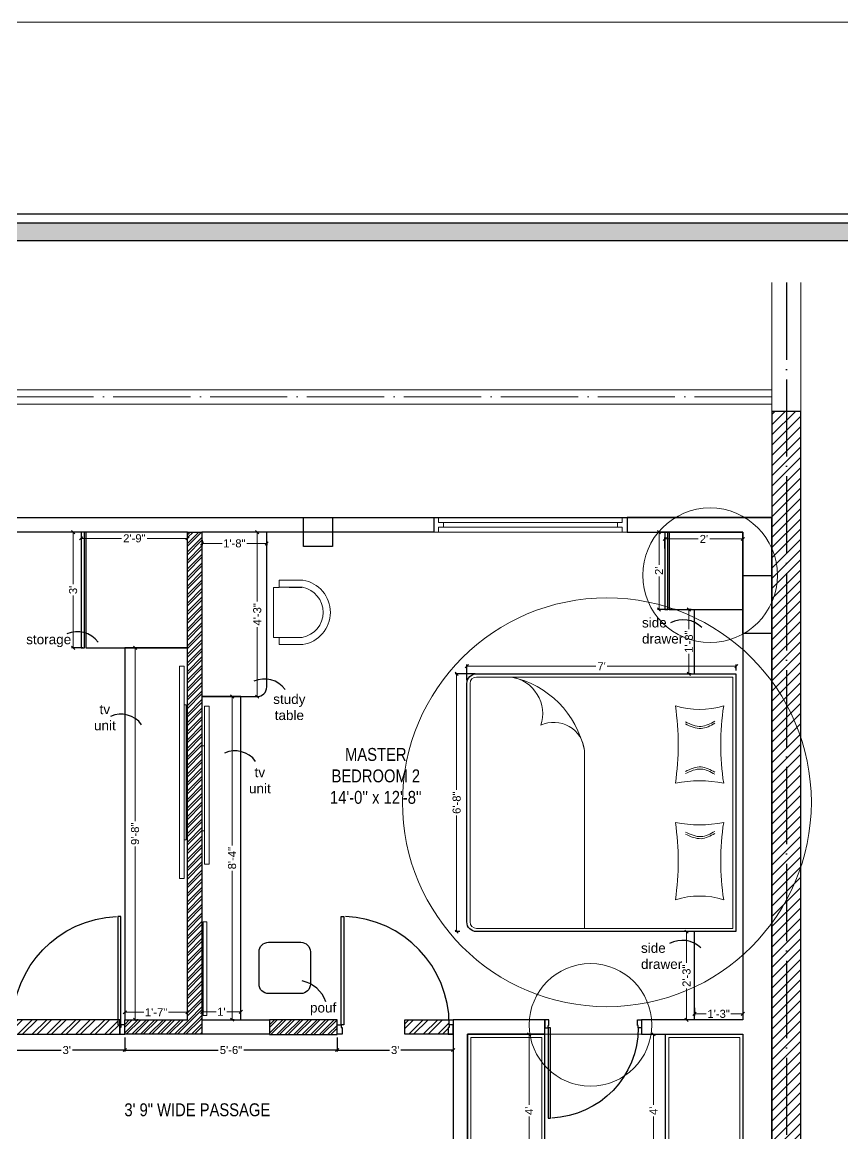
# Model space of a CAD drawing. Header units: millimetres. Extents: x 56222 to 3066687, y -650199 to -121287.
# Drawn here: x 150966.9 to 151221.7, y -177997.5 to -177652.2 of the extents above; entities that cross this region are included whole.
import ezdxf

# ---------------------------------------------------------------- set-up
doc = ezdxf.new("R2010")
doc.units = ezdxf.units.MM
doc.header["$MEASUREMENT"] = 0
doc.header["$PDMODE"] = 35
doc.linetypes.add('ACAD_ISO04W100', pattern=[30, 24, -3, 0, -3])
doc.layers.get('Defpoints').update_dxf_attribs({"color": 220})
doc.layers.add('AR DOOR', color=40, linetype='Continuous')
doc.layers.add('AR ELE-5', color=134, linetype='Continuous')
for name, color, linetype, lineweight in [('COLUMN', 1, 'Continuous', 30), ('dim05', 1, 'Continuous', 13), ('ELEVATION ( SPIRAL STAIR )', 250, 'Continuous', 9), ('FIRST FLOOR ( TEXT )', 7, 'Continuous', 9), ('FURNITURE', 32, 'Continuous', 9), ('GROUND FLOOR', 7, 'Continuous', 9), ('GROUND FLOOR  ( HATCH )', 251, 'Continuous', 9), ('GROUND FLOOR  ( PLINE )', 251, 'Continuous', 30), ('Labelling', 1, 'Continuous', 25), ('NAME PLATE', 7, 'Continuous', 25), ('SECOND FLOOR', 7, 'Continuous', 9), ('SECOND FLOOR  ( PLINE )', 251, 'Continuous', 30), ('SECOND FLOOR ( PLine )', 7, 'Continuous', 30), ('wall', 7, 'Continuous', 30), ('X_PLOT', 1, 'Continuous', 9), ('XX~SLAB ( BEAM )~ ( DIM )', 7, 'Continuous', 9)]:
    doc.layers.add(name, color=color, linetype=linetype, lineweight=lineweight)
doc.layers.add('XX~SLAB ( PLINE )', color=251, linetype='Continuous', plot=False)
doc.styles.add('Arial', font='arial.ttf')
doc.styles.add('KATHA', font='swissc.ttf')
doc.styles.get("Standard").update_dxf_attribs({"font": 'arial.ttf', "height": 6})
doc.styles.add('style4', font='ARIALN.TTF')
doc.dimstyles.new('ISO-25', dxfattribs={"dimtxt": 2.5, "dimasz": 1, "dimexe": 0.5, "dimexo": 1, "dimtad": 0, "dimdec": 1, "dimlunit": 4, "dimtxsty": 'Standard', "dimblk": 'OBLIQUE', "dimcen": 2.5, "dimclrd": 1, "dimclre": 1, "dimclrt": 5, "dimadec": 0, "dimazin": 0, "dimtfac": 1, "dimtdec": 1, "dimtmove": 0, "dimatfit": 3, "dimfxl": 1, "dimlwd": -1, "dimarcsym": 0})
pattern_1 = [(45, (791.2596, -723.9666), (-2.24852616, 2.24852616), []), (45, (792.7587, -723.9666), (-2.24852616, 2.24852616), [])]
pattern_2 = [(45, (791.2596, -723.9666), (-1.325825215, 1.325825215), []), (45, (792.1435, -723.9666), (-1.325825215, 1.325825215), [])]

# ---------------------------------------------------------------- blocks, each defined once
blk = doc.blocks.new('LAYOUT FILE')
at = {"layer": 'NAME PLATE', "true_color": 0xd39e00}
h = blk.add_hatch(color=42, dxfattribs=at)
h.paths.add_polyline_path([(3346889.83, -513806.18), (3346889.83, -514260.7), (3347535.56, -514260.7), (3347535.56, -513806.18)])
h.paths.add_polyline_path([(3346894.36, -513810.71), (3347531.03, -513810.71), (3347531.03, -514256.17), (3346894.36, -514256.17)], flags=16)
at = {"layer": 'NAME PLATE', "color": 42, "true_color": 0xd39e00}
for points in [[(3346887.56, -513803.91), (3347537.83, -513803.91), (3347537.83, -514262.96), (3346887.56, -514262.96)], [(3346889.83, -513806.18), (3347535.56, -513806.18), (3347535.56, -514260.7), (3346889.83, -514260.7)], [(3346894.36, -513810.71), (3347531.03, -513810.71), (3347531.03, -514256.17), (3346894.36, -514256.17)]]:
    blk.add_lwpolyline(points, close=True, dxfattribs=at)
blk = doc.blocks.new('*U256')
for points in [[(-1160, 0), (-1120, 0), (-1120, 30), (-1110, 30), (-1110, 100), (-1160, 100)], [(0, 0), (0, -1120), (-30, -1120), (-30, 0)], [(40, 0), (0, 0), (0, 30), (-10, 30), (-10, 100), (40, 100)]]:
    blk.add_lwpolyline(points, close=True)
at = {"layer": 'AR ELE-5', "linetype": 'ByBlock', "ltscale": 15}
blk.add_arc((2, 1), 1122, 180.0347, 267.627, dxfattribs=at)
blk = doc.blocks.new('*U500')
for points in [[(-1160, 0), (-1120, 0), (-1120, 30), (-1110, 30), (-1110, 100), (-1160, 100)], [(0, 0), (0, -1120), (-30, -1120), (-30, 0)], [(40, 0), (0, 0), (0, 30), (-10, 30), (-10, 100), (40, 100)]]:
    blk.add_lwpolyline(points, close=True)
at = {"layer": 'AR ELE-5', "linetype": 'ByBlock', "ltscale": 15}
blk.add_arc((2, 1), 1122, 180.0347, 267.627, dxfattribs=at)
blk = doc.blocks.new('_Oblique')
at = {"layer": 'wall', "color": 0, "lineweight": -2}
blk.add_line((-0.5, -0.5), (0.5, 0.5), dxfattribs=at)
blk = doc.blocks.new('*D592')
at = {"layer": 'Defpoints', "color": 0, "transparency": 16777216}
for p in [(151166.71, -177966.61), (151162.94, -178014.11), (151166.71, -178014.11)]:
    blk.add_point(p, dxfattribs=at)
at = {"layer": 'dim05', "color": 1, "linetype": 'Continuous', "lineweight": -2, "transparency": 16777216}
for p, q in [((151165.71, -177966.61), (151162.44, -177966.61)), ((151165.71, -178014.11), (151162.44, -178014.11))]:
    blk.add_line(p, q, dxfattribs=at)
at = {"layer": 'dim05', "color": 1, "linetype": 'Continuous', "transparency": 16777216}
for p, q in [((151162.94, -177966.61), (151162.94, -177988.53)), ((151162.94, -178014.11), (151162.94, -177992.18))]:
    blk.add_line(p, q, dxfattribs=at)
at = {"layer": 'dim05', "color": 1, "transparency": 16777216}
for p, rotation in [((151162.94, -177966.61), 90), ((151162.94, -178014.11), 270)]:
    blk.add_blockref('_Oblique', p, dxfattribs=dict(at, rotation=rotation))
at = {"layer": 'dim05', "color": 5, "lineweight": 25, "transparency": 16777216, "insert": (151162.94, -177990.36), "char_height": 2.5, "attachment_point": 5, "rotation": 90, "style": 'Arial'}
blk.add_mtext("4'", dxfattribs=at)
blk = doc.blocks.new('*D593')
at = {"layer": 'Defpoints', "color": 0, "transparency": 16777216}
for p in [(151126.21, -177966.61), (151124.31, -178014.11), (151126.21, -178014.11)]:
    blk.add_point(p, dxfattribs=at)
at = {"layer": 'dim05', "color": 1, "linetype": 'Continuous', "lineweight": -2, "transparency": 16777216}
for p, q in [((151125.21, -177966.61), (151123.81, -177966.61)), ((151125.21, -178014.11), (151123.81, -178014.11))]:
    blk.add_line(p, q, dxfattribs=at)
at = {"layer": 'dim05', "color": 1, "linetype": 'Continuous', "transparency": 16777216}
for p, q in [((151124.31, -177966.61), (151124.31, -177988.53)), ((151124.31, -178014.11), (151124.31, -177992.18))]:
    blk.add_line(p, q, dxfattribs=at)
at = {"layer": 'dim05', "color": 1, "transparency": 16777216}
for p, rotation in [((151124.31, -177966.61), 90), ((151124.31, -178014.11), 270)]:
    blk.add_blockref('_Oblique', p, dxfattribs=dict(at, rotation=rotation))
at = {"layer": 'dim05', "color": 5, "lineweight": 25, "transparency": 16777216, "insert": (151124.31, -177990.36), "char_height": 2.5, "attachment_point": 5, "rotation": 90, "style": 'Arial'}
blk.add_mtext("4'", dxfattribs=at)
blk = doc.blocks.new('*D595')
at = {"layer": 'Defpoints', "color": 0, "transparency": 16777216}
for p in [(150962.71, -177966.61), (150998.71, -177966.62), (150998.71, -177971.49)]:
    blk.add_point(p, dxfattribs=at)
at = {"layer": 'dim05', "color": 5, "linetype": 'Continuous', "lineweight": -2, "transparency": 16777216}
for p, q in [((150962.71, -177967.61), (150962.71, -177971.99)), ((150998.71, -177967.62), (150998.71, -177971.99))]:
    blk.add_line(p, q, dxfattribs=at)
at = {"layer": 'dim05', "color": 5, "linetype": 'Continuous', "lineweight": 30, "transparency": 16777216}
for p, q in [((150962.71, -177971.49), (150978.93, -177971.49)), ((150998.71, -177971.49), (150982.48, -177971.49))]:
    blk.add_line(p, q, dxfattribs=at)
at = {"layer": 'dim05', "color": 5, "lineweight": 30, "transparency": 16777216, "rotation": 180}
blk.add_blockref('_Oblique', (150962.71, -177971.49), dxfattribs=at)
at = {"layer": 'dim05', "color": 5, "lineweight": 30, "transparency": 16777216}
blk.add_blockref('_Oblique', (150998.71, -177971.49), dxfattribs=at)
at = {"layer": 'dim05', "color": 5, "lineweight": 30, "transparency": 16777216, "insert": (150980.71, -177971.49), "char_height": 2.5, "attachment_point": 5, "style": 'Arial'}
blk.add_mtext("3'", dxfattribs=at)
blk = doc.blocks.new('*D596')
at = {"layer": 'Defpoints', "color": 0, "transparency": 16777216}
for p in [(150998.71, -177966.62), (151064.71, -177966.63), (151064.71, -177971.49)]:
    blk.add_point(p, dxfattribs=at)
at = {"layer": 'dim05', "color": 5, "linetype": 'Continuous', "lineweight": -2, "transparency": 16777216}
for p, q in [((150998.71, -177967.62), (150998.71, -177971.99)), ((151064.71, -177967.63), (151064.71, -177971.99))]:
    blk.add_line(p, q, dxfattribs=at)
at = {"layer": 'dim05', "color": 5, "linetype": 'Continuous', "lineweight": 30, "transparency": 16777216}
for p, q in [((150998.71, -177971.49), (151027.76, -177971.49)), ((151064.71, -177971.49), (151035.66, -177971.49))]:
    blk.add_line(p, q, dxfattribs=at)
at = {"layer": 'dim05', "color": 5, "lineweight": 30, "transparency": 16777216, "rotation": 180}
blk.add_blockref('_Oblique', (150998.71, -177971.49), dxfattribs=at)
at = {"layer": 'dim05', "color": 5, "lineweight": 30, "transparency": 16777216}
blk.add_blockref('_Oblique', (151064.71, -177971.49), dxfattribs=at)
at = {"layer": 'dim05', "color": 5, "transparency": 16777216, "insert": (151031.71, -177971.49), "char_height": 2.5, "attachment_point": 5, "style": 'Arial'}
blk.add_mtext('5\'-6"', dxfattribs=at)
blk = doc.blocks.new('*D597')
at = {"layer": 'Defpoints', "color": 0, "transparency": 16777216}
for p in [(151064.71, -177966.63), (151100.71, -177966.61), (151100.71, -177971.49)]:
    blk.add_point(p, dxfattribs=at)
at = {"layer": 'dim05', "color": 5, "linetype": 'Continuous', "lineweight": -2, "transparency": 16777216}
for p, q in [((151064.71, -177967.63), (151064.71, -177971.99)), ((151100.71, -177967.61), (151100.71, -177971.99))]:
    blk.add_line(p, q, dxfattribs=at)
at = {"layer": 'dim05', "color": 5, "linetype": 'Continuous', "lineweight": 30, "transparency": 16777216}
for p, q in [((151064.71, -177971.49), (151080.93, -177971.49)), ((151100.71, -177971.49), (151084.48, -177971.49))]:
    blk.add_line(p, q, dxfattribs=at)
at = {"layer": 'dim05', "color": 5, "lineweight": 30, "transparency": 16777216, "rotation": 180}
blk.add_blockref('_Oblique', (151064.71, -177971.49), dxfattribs=at)
at = {"layer": 'dim05', "color": 5, "lineweight": 30, "transparency": 16777216}
blk.add_blockref('_Oblique', (151100.71, -177971.49), dxfattribs=at)
at = {"layer": 'dim05', "color": 5, "transparency": 16777216, "insert": (151082.71, -177971.49), "char_height": 2.5, "attachment_point": 5, "style": 'Arial'}
blk.add_mtext("3'", dxfattribs=at)
blk = doc.blocks.new('*D671')
at = {"layer": 'Defpoints', "color": 0, "transparency": 16777216}
for p in [(151001.93, -177846.52), (151001.93, -177846.52), (151001.93, -177962.11)]:
    blk.add_point(p, dxfattribs=at)
at = {"layer": 'dim05', "color": 1, "linetype": 'Continuous', "transparency": 16777216}
for p, q in [((151001.93, -177846.52), (151001.93, -177900.37)), ((151001.93, -177962.11), (151001.93, -177908.26))]:
    blk.add_line(p, q, dxfattribs=at)
at = {"layer": 'dim05', "color": 1, "linetype": 'Continuous', "lineweight": -2, "transparency": 16777216}
for p, q in [((151002.93, -177846.52), (151002.43, -177846.52)), ((151002.93, -177962.11), (151002.43, -177962.11))]:
    blk.add_line(p, q, dxfattribs=at)
at = {"layer": 'dim05', "color": 1, "transparency": 16777216}
for p, rotation in [((151001.93, -177846.52), 90), ((151001.93, -177962.11), 270)]:
    blk.add_blockref('_Oblique', p, dxfattribs=dict(at, rotation=rotation))
at = {"layer": 'dim05', "color": 5, "lineweight": 25, "transparency": 16777216, "insert": (151001.93, -177904.31), "char_height": 2.5, "attachment_point": 5, "rotation": 90, "style": 'Arial'}
blk.add_mtext('9\'-8"', dxfattribs=at)
blk = doc.blocks.new('*D668')
at = {"layer": 'Defpoints', "color": 0, "transparency": 16777216}
for p in [(150982.68, -177810.61), (151000.97, -177810.61), (150986.65, -177846.52)]:
    blk.add_point(p, dxfattribs=at)
at = {"layer": 'dim05', "color": 1, "linetype": 'Continuous', "lineweight": -2, "transparency": 16777216}
for p, q in [((150999.97, -177810.61), (150982.18, -177810.61)), ((150985.65, -177846.52), (150982.18, -177846.52))]:
    blk.add_line(p, q, dxfattribs=at)
at = {"layer": 'dim05', "color": 1, "linetype": 'Continuous', "transparency": 16777216}
for p, q in [((150982.68, -177810.61), (150982.68, -177826.79)), ((150982.68, -177846.52), (150982.68, -177830.34))]:
    blk.add_line(p, q, dxfattribs=at)
at = {"layer": 'dim05', "color": 1, "transparency": 16777216}
for p, rotation in [((150982.68, -177810.61), 90), ((150982.68, -177846.52), 270)]:
    blk.add_blockref('_Oblique', p, dxfattribs=dict(at, rotation=rotation))
at = {"layer": 'dim05', "color": 5, "lineweight": 25, "transparency": 16777216, "insert": (150982.68, -177828.56), "char_height": 2.5, "attachment_point": 5, "rotation": 90, "style": 'Arial'}
blk.add_mtext("3'", dxfattribs=at)
blk = doc.blocks.new('*D669')
at = {"layer": 'Defpoints', "color": 0, "transparency": 16777216}
for p in [(150985.21, -177812.54), (151018.21, -177812.54), (151018.21, -177813.24)]:
    blk.add_point(p, dxfattribs=at)
at = {"layer": 'dim05', "color": 1, "linetype": 'Continuous', "lineweight": -2, "transparency": 16777216}
for p, q in [((150985.21, -177811.54), (150985.21, -177812.04)), ((151018.21, -177812.24), (151018.21, -177812.04))]:
    blk.add_line(p, q, dxfattribs=at)
at = {"layer": 'dim05', "color": 1, "linetype": 'Continuous', "transparency": 16777216}
for p, q in [((150985.21, -177812.54), (150997.74, -177812.54)), ((151018.21, -177812.54), (151005.68, -177812.54))]:
    blk.add_line(p, q, dxfattribs=at)
at = {"layer": 'dim05', "color": 1, "transparency": 16777216, "rotation": 180}
blk.add_blockref('_Oblique', (150985.21, -177812.54), dxfattribs=at)
at = {"layer": 'dim05', "color": 1, "transparency": 16777216}
blk.add_blockref('_Oblique', (151018.21, -177812.54), dxfattribs=at)
at = {"layer": 'dim05', "color": 5, "lineweight": 25, "transparency": 16777216, "insert": (151001.71, -177812.54), "char_height": 2.5, "attachment_point": 5, "style": 'Arial'}
blk.add_mtext('2\'-9"', dxfattribs=at)
blk = doc.blocks.new('*D670')
at = {"layer": 'Defpoints', "color": 0, "transparency": 16777216}
for p in [(150998.71, -177960.17), (151018.21, -177959.76), (151018.21, -177960.17)]:
    blk.add_point(p, dxfattribs=at)
at = {"layer": 'dim05', "color": 1, "linetype": 'Continuous', "lineweight": -2, "transparency": 16777216}
for p, q in [((150998.71, -177959.17), (150998.71, -177959.26)), ((151018.21, -177959.17), (151018.21, -177959.26))]:
    blk.add_line(p, q, dxfattribs=at)
at = {"layer": 'dim05', "color": 1, "linetype": 'Continuous', "transparency": 16777216}
for p, q in [((150998.71, -177959.76), (151004.63, -177959.76)), ((151018.21, -177959.76), (151012.29, -177959.76))]:
    blk.add_line(p, q, dxfattribs=at)
at = {"layer": 'dim05', "color": 1, "transparency": 16777216, "rotation": 180}
blk.add_blockref('_Oblique', (150998.71, -177959.76), dxfattribs=at)
at = {"layer": 'dim05', "color": 1, "transparency": 16777216}
blk.add_blockref('_Oblique', (151018.21, -177959.76), dxfattribs=at)
at = {"layer": 'dim05', "color": 5, "lineweight": 25, "transparency": 16777216, "insert": (151008.46, -177959.76), "char_height": 2.5, "attachment_point": 5, "style": 'Arial'}
blk.add_mtext('1\'-7"', dxfattribs=at)
blk = doc.blocks.new('*D677')
at = {"layer": 'Defpoints', "color": 0, "transparency": 16777216}
for p in [(151104.97, -177852.26), (151188.66, -177854.61), (151104.97, -177857.61)]:
    blk.add_point(p, dxfattribs=at)
at = {"layer": 'dim05', "color": 1, "linetype": 'Continuous', "lineweight": -2, "transparency": 16777216}
for p, q in [((151104.97, -177856.61), (151104.97, -177851.76)), ((151188.66, -177853.61), (151188.66, -177851.76))]:
    blk.add_line(p, q, dxfattribs=at)
at = {"layer": 'dim05', "color": 1, "linetype": 'Continuous', "transparency": 16777216}
for p, q in [((151104.97, -177852.26), (151145.05, -177852.26)), ((151188.66, -177852.26), (151148.58, -177852.26))]:
    blk.add_line(p, q, dxfattribs=at)
at = {"layer": 'dim05', "color": 1, "transparency": 16777216, "rotation": 180}
blk.add_blockref('_Oblique', (151104.97, -177852.26), dxfattribs=at)
at = {"layer": 'dim05', "color": 1, "transparency": 16777216}
blk.add_blockref('_Oblique', (151188.66, -177852.26), dxfattribs=at)
at = {"layer": 'dim05', "color": 5, "lineweight": 25, "transparency": 16777216, "insert": (151146.81, -177852.26), "char_height": 2.5, "attachment_point": 5, "style": 'Arial'}
blk.add_mtext("7'", dxfattribs=at)
blk = doc.blocks.new('*D678')
at = {"layer": 'Defpoints', "color": 0, "transparency": 16777216}
for p in [(151173.92, -177834.61), (151175.66, -177834.61), (151175.66, -177854.61)]:
    blk.add_point(p, dxfattribs=at)
at = {"layer": 'dim05', "color": 1, "linetype": 'Continuous', "lineweight": -2, "transparency": 16777216}
for p, q in [((151174.66, -177834.61), (151173.42, -177834.61)), ((151174.66, -177854.61), (151173.42, -177854.61))]:
    blk.add_line(p, q, dxfattribs=at)
at = {"layer": 'dim05', "color": 1, "linetype": 'Continuous', "transparency": 16777216}
for p, q in [((151173.92, -177834.61), (151173.92, -177840.78)), ((151173.92, -177854.61), (151173.92, -177848.44))]:
    blk.add_line(p, q, dxfattribs=at)
at = {"layer": 'dim05', "color": 1, "transparency": 16777216}
for p, rotation in [((151173.92, -177834.61), 90), ((151173.92, -177854.61), 270)]:
    blk.add_blockref('_Oblique', p, dxfattribs=dict(at, rotation=rotation))
at = {"layer": 'dim05', "color": 5, "lineweight": 25, "transparency": 16777216, "insert": (151173.92, -177844.61), "char_height": 2.5, "attachment_point": 5, "rotation": 90, "style": 'Arial'}
blk.add_mtext('1\'-8"', dxfattribs=at)
blk = doc.blocks.new('*D679')
at = {"layer": 'Defpoints', "color": 0, "transparency": 16777216}
for p in [(151108.5, -177854.61), (151101.8, -177934.7), (151103.79, -177934.7)]:
    blk.add_point(p, dxfattribs=at)
at = {"layer": 'dim05', "color": 1, "linetype": 'Continuous', "lineweight": -2, "transparency": 16777216}
for p, q in [((151107.5, -177854.61), (151101.3, -177854.61)), ((151102.79, -177934.7), (151101.3, -177934.7))]:
    blk.add_line(p, q, dxfattribs=at)
at = {"layer": 'dim05', "color": 1, "linetype": 'Continuous', "transparency": 16777216}
for p, q in [((151101.8, -177854.61), (151101.8, -177890.7)), ((151101.8, -177934.7), (151101.8, -177898.61))]:
    blk.add_line(p, q, dxfattribs=at)
at = {"layer": 'dim05', "color": 1, "transparency": 16777216}
for p, rotation in [((151101.8, -177854.61), 90), ((151101.8, -177934.7), 270)]:
    blk.add_blockref('_Oblique', p, dxfattribs=dict(at, rotation=rotation))
at = {"layer": 'dim05', "color": 5, "lineweight": 25, "transparency": 16777216, "insert": (151101.8, -177894.65), "char_height": 2.5, "attachment_point": 5, "rotation": 90, "style": 'Arial'}
blk.add_mtext('6\'-8"', dxfattribs=at)
blk = doc.blocks.new('*D680')
at = {"layer": 'Defpoints', "color": 0, "transparency": 16777216}
for p in [(151173.2, -177934.7), (151175.66, -177934.7), (151175.66, -177962.11)]:
    blk.add_point(p, dxfattribs=at)
at = {"layer": 'dim05', "color": 1, "linetype": 'Continuous', "lineweight": -2, "transparency": 16777216}
for p, q in [((151174.66, -177934.7), (151172.7, -177934.7)), ((151174.66, -177962.11), (151172.7, -177962.11))]:
    blk.add_line(p, q, dxfattribs=at)
at = {"layer": 'dim05', "color": 1, "linetype": 'Continuous', "transparency": 16777216}
for p, q in [((151173.2, -177934.7), (151173.2, -177944.44)), ((151173.2, -177962.11), (151173.2, -177952.37))]:
    blk.add_line(p, q, dxfattribs=at)
at = {"layer": 'dim05', "color": 1, "transparency": 16777216}
for p, rotation in [((151173.2, -177934.7), 90), ((151173.2, -177962.11), 270)]:
    blk.add_blockref('_Oblique', p, dxfattribs=dict(at, rotation=rotation))
at = {"layer": 'dim05', "color": 5, "lineweight": 25, "transparency": 16777216, "insert": (151173.2, -177948.4), "char_height": 2.5, "attachment_point": 5, "rotation": 90, "style": 'Arial'}
blk.add_mtext('2\'-3"', dxfattribs=at)
blk = doc.blocks.new('*D681')
at = {"layer": 'Defpoints', "color": 0, "transparency": 16777216}
for p in [(151175.66, -177957.41), (151190.66, -177958.41), (151175.66, -177960.26)]:
    blk.add_point(p, dxfattribs=at)
at = {"layer": 'dim05', "color": 1, "linetype": 'Continuous', "lineweight": -2, "transparency": 16777216}
for p, q in [((151175.66, -177958.41), (151175.66, -177960.76)), ((151190.66, -177959.41), (151190.66, -177960.76))]:
    blk.add_line(p, q, dxfattribs=at)
at = {"layer": 'dim05', "color": 1, "linetype": 'Continuous', "transparency": 16777216}
for p, q in [((151175.66, -177960.26), (151179.33, -177960.26)), ((151190.66, -177960.26), (151186.99, -177960.26))]:
    blk.add_line(p, q, dxfattribs=at)
at = {"layer": 'dim05', "color": 1, "transparency": 16777216, "rotation": 180}
blk.add_blockref('_Oblique', (151175.66, -177960.26), dxfattribs=at)
at = {"layer": 'dim05', "color": 1, "transparency": 16777216}
blk.add_blockref('_Oblique', (151190.66, -177960.26), dxfattribs=at)
at = {"layer": 'dim05', "color": 5, "lineweight": 25, "transparency": 16777216, "insert": (151183.16, -177960.26), "char_height": 2.5, "attachment_point": 5, "style": 'Arial'}
blk.add_mtext('1\'-3"', dxfattribs=at)
blk = doc.blocks.new('*D682')
at = {"layer": 'Defpoints', "color": 0, "transparency": 16777216}
for p in [(151022.71, -177959.6), (151022.71, -177962.11), (151034.76, -177962.11)]:
    blk.add_point(p, dxfattribs=at)
at = {"layer": 'dim05', "color": 1, "linetype": 'Continuous', "lineweight": -2, "transparency": 16777216}
for p, q in [((151022.71, -177961.11), (151022.71, -177959.1)), ((151034.76, -177961.11), (151034.76, -177959.1))]:
    blk.add_line(p, q, dxfattribs=at)
at = {"layer": 'dim05', "color": 1, "linetype": 'Continuous', "transparency": 16777216}
for p, q in [((151022.71, -177959.6), (151027.08, -177959.6)), ((151034.76, -177959.6), (151030.39, -177959.6))]:
    blk.add_line(p, q, dxfattribs=at)
at = {"layer": 'dim05', "color": 1, "transparency": 16777216, "rotation": 180}
blk.add_blockref('_Oblique', (151022.71, -177959.6), dxfattribs=at)
at = {"layer": 'dim05', "color": 1, "transparency": 16777216}
blk.add_blockref('_Oblique', (151034.76, -177959.6), dxfattribs=at)
at = {"layer": 'dim05', "color": 5, "lineweight": 25, "transparency": 16777216, "insert": (151028.73, -177959.6), "char_height": 2.5, "attachment_point": 5, "style": 'Arial'}
blk.add_mtext("1'", dxfattribs=at)
blk = doc.blocks.new('*D683')
at = {"layer": 'Defpoints', "color": 0, "transparency": 16777216}
for p in [(151032.06, -177861.69), (151034.79, -177861.69), (151033.67, -177962.06)]:
    blk.add_point(p, dxfattribs=at)
at = {"layer": 'dim05', "color": 1, "linetype": 'Continuous', "lineweight": -2, "transparency": 16777216}
for p, q in [((151033.79, -177861.69), (151031.56, -177861.69)), ((151032.67, -177962.06), (151031.56, -177962.06))]:
    blk.add_line(p, q, dxfattribs=at)
at = {"layer": 'dim05', "color": 1, "linetype": 'Continuous', "transparency": 16777216}
for p, q in [((151032.06, -177861.69), (151032.06, -177907.93)), ((151032.06, -177962.06), (151032.06, -177915.83))]:
    blk.add_line(p, q, dxfattribs=at)
at = {"layer": 'dim05', "color": 1, "transparency": 16777216}
for p, rotation in [((151032.06, -177861.69), 90), ((151032.06, -177962.06), 270)]:
    blk.add_blockref('_Oblique', p, dxfattribs=dict(at, rotation=rotation))
at = {"layer": 'dim05', "color": 5, "lineweight": 25, "transparency": 16777216, "insert": (151032.06, -177911.88), "char_height": 2.5, "attachment_point": 5, "rotation": 90, "style": 'Arial'}
blk.add_mtext('8\'-4"', dxfattribs=at)
blk = doc.blocks.new('*D684')
at = {"layer": 'Defpoints', "color": 0, "transparency": 16777216}
for p in [(151039.87, -177810.61), (151042.8, -177810.61), (151040.2, -177861.7)]:
    blk.add_point(p, dxfattribs=at)
at = {"layer": 'dim05', "color": 1, "linetype": 'Continuous', "lineweight": -2, "transparency": 16777216}
for p, q in [((151041.8, -177810.61), (151039.37, -177810.61)), ((151039.2, -177861.7), (151039.37, -177861.7))]:
    blk.add_line(p, q, dxfattribs=at)
at = {"layer": 'dim05', "color": 1, "linetype": 'Continuous', "transparency": 16777216}
for p, q in [((151039.87, -177810.61), (151039.87, -177832.16)), ((151039.87, -177861.7), (151039.87, -177840.15))]:
    blk.add_line(p, q, dxfattribs=at)
at = {"layer": 'dim05', "color": 1, "transparency": 16777216}
for p, rotation in [((151039.87, -177810.61), 90), ((151039.87, -177861.7), 270)]:
    blk.add_blockref('_Oblique', p, dxfattribs=dict(at, rotation=rotation))
at = {"layer": 'dim05', "color": 5, "lineweight": 25, "transparency": 16777216, "insert": (151039.87, -177836.15), "char_height": 2.5, "attachment_point": 5, "rotation": 90, "style": 'Arial'}
blk.add_mtext('4\'-3"', dxfattribs=at)
blk = doc.blocks.new('*D685')
at = {"layer": 'Defpoints', "color": 0, "transparency": 16777216}
for p in [(151022.71, -177812.14), (151042.8, -177812.69), (151042.8, -177814.11)]:
    blk.add_point(p, dxfattribs=at)
at = {"layer": 'dim05', "color": 1, "linetype": 'Continuous', "lineweight": -2, "transparency": 16777216}
for p, q in [((151022.71, -177813.14), (151022.71, -177814.61)), ((151042.8, -177813.69), (151042.8, -177814.61))]:
    blk.add_line(p, q, dxfattribs=at)
at = {"layer": 'dim05', "color": 1, "linetype": 'Continuous', "transparency": 16777216}
for p, q in [((151022.71, -177814.11), (151028.93, -177814.11)), ((151042.8, -177814.11), (151036.59, -177814.11))]:
    blk.add_line(p, q, dxfattribs=at)
at = {"layer": 'dim05', "color": 1, "transparency": 16777216, "rotation": 180}
blk.add_blockref('_Oblique', (151022.71, -177814.11), dxfattribs=at)
at = {"layer": 'dim05', "color": 1, "transparency": 16777216}
blk.add_blockref('_Oblique', (151042.8, -177814.11), dxfattribs=at)
at = {"layer": 'dim05', "color": 5, "lineweight": 25, "transparency": 16777216, "insert": (151032.76, -177814.11), "char_height": 2.5, "attachment_point": 5, "style": 'Arial'}
blk.add_mtext('1\'-8"', dxfattribs=at)
blk = doc.blocks.new('*D686')
at = {"layer": 'Defpoints', "color": 0, "transparency": 16777216}
for p in [(151164.65, -177810.61), (151170.62, -177810.61), (151170.62, -177834.61)]:
    blk.add_point(p, dxfattribs=at)
at = {"layer": 'dim05', "color": 1, "linetype": 'Continuous', "lineweight": -2, "transparency": 16777216}
for p, q in [((151169.62, -177810.61), (151164.15, -177810.61)), ((151169.62, -177834.61), (151164.15, -177834.61))]:
    blk.add_line(p, q, dxfattribs=at)
at = {"layer": 'dim05', "color": 1, "linetype": 'Continuous', "transparency": 16777216}
for p, q in [((151164.65, -177810.61), (151164.65, -177820.81)), ((151164.65, -177834.61), (151164.65, -177824.4))]:
    blk.add_line(p, q, dxfattribs=at)
at = {"layer": 'dim05', "color": 1, "transparency": 16777216}
for p, rotation in [((151164.65, -177810.61), 90), ((151164.65, -177834.61), 270)]:
    blk.add_blockref('_Oblique', p, dxfattribs=dict(at, rotation=rotation))
at = {"layer": 'dim05', "color": 5, "lineweight": 25, "transparency": 16777216, "insert": (151164.65, -177822.61), "char_height": 2.5, "attachment_point": 5, "rotation": 90, "style": 'Arial'}
blk.add_mtext("2'", dxfattribs=at)
blk = doc.blocks.new('*D687')
at = {"layer": 'Defpoints', "color": 0, "transparency": 16777216}
for p in [(151190.71, -177812.73), (151166.48, -177816.69), (151190.71, -177817.45)]:
    blk.add_point(p, dxfattribs=at)
at = {"layer": 'dim05', "color": 1, "linetype": 'Continuous', "lineweight": -2, "transparency": 16777216}
for p, q in [((151166.48, -177815.69), (151166.48, -177812.23)), ((151190.71, -177816.45), (151190.71, -177812.23))]:
    blk.add_line(p, q, dxfattribs=at)
at = {"layer": 'dim05', "color": 1, "linetype": 'Continuous', "transparency": 16777216}
for p, q in [((151166.48, -177812.73), (151176.8, -177812.73)), ((151190.71, -177812.73), (151180.39, -177812.73))]:
    blk.add_line(p, q, dxfattribs=at)
at = {"layer": 'dim05', "color": 1, "transparency": 16777216, "rotation": 180}
blk.add_blockref('_Oblique', (151166.48, -177812.73), dxfattribs=at)
at = {"layer": 'dim05', "color": 1, "transparency": 16777216}
blk.add_blockref('_Oblique', (151190.71, -177812.73), dxfattribs=at)
at = {"layer": 'dim05', "color": 5, "lineweight": 25, "transparency": 16777216, "insert": (151178.59, -177812.73), "char_height": 2.5, "attachment_point": 5, "style": 'Arial'}
blk.add_mtext("2'", dxfattribs=at)

msp = doc.modelspace()

# ---------------------------------------------------------------- hatches: boundary and pattern name
at = {"layer": 'ELEVATION ( SPIRAL STAIR )', "lineweight": 5}
h = msp.add_hatch(dxfattribs=at)
h.set_pattern_fill('ANSI32', color=2, scale=8.479723)
h.set_pattern_definition(pattern_1)
h.paths.add_polyline_path([(150997.2092, -177963.6055), (150996.6092, -177963.6055), (150996.6092, -177962.1055), (150963.9435, -177962.1055, 0.01145185), (150963.9092, -177963.6463), (150963.9092, -177964.5055), (150964.2092, -177964.5055), (150964.2092, -177966.6055), (150997.2092, -177966.6055)])
h.paths.add_polyline_path([(150964.2092, -177964.5055), (150963.9092, -177964.5055), (150963.9092, -177963.6463, -0.00030313), (150963.9092, -177963.6055), (150962.7092, -177963.6055), (150962.7092, -177966.6055), (150964.2092, -177966.6055)])
h.paths.add_polyline_path([(150963.9435, -177962.1055), (150962.7092, -177962.1055), (150962.7092, -177963.6055), (150963.9092, -177963.6055, -0.01114869)])
h = msp.add_hatch(dxfattribs=at)
h.set_pattern_fill('ANSI32', color=2, scale=8.479723)
h.set_pattern_definition(pattern_1)
h.paths.add_polyline_path([(151099.5092, -177963.6055, 0.01114869), (151099.4748, -177962.1055), (151085.7092, -177962.1055), (151085.7092, -177966.6055), (151099.2092, -177966.6055), (151099.2092, -177964.5055), (151099.5092, -177964.5055)])
at = {"layer": 'GROUND FLOOR  ( HATCH )'}
h = msp.add_hatch(dxfattribs=at)
h.set_pattern_fill('ANSI31', color=6, scale=18, style=0)
h.set_pattern_definition([(45, (34668.0232, -15497.4311), (-1.590990258, 1.590990258), [])])
h.paths.add_polyline_path([(151208.7092, -177773.1055), (151199.7092, -177773.1055), (151199.7092, -178116.6055), (151208.7092, -178116.6055)])
at = {"layer": 'GROUND FLOOR  ( PLINE )', "lineweight": 5}
h = msp.add_hatch(dxfattribs=at)
h.set_pattern_fill('ANSI32', color=3, scale=5)
h.set_pattern_definition(pattern_2)
h.paths.add_polyline_path([(151022.7092, -177810.6055), (151018.2094, -177810.6055), (151018.2094, -177962.1055), (151022.7092, -177962.1055)])
h = msp.add_hatch(dxfattribs=at)
h.set_pattern_fill('ANSI32', color=3, scale=5)
h.set_pattern_definition(pattern_2)
h.paths.add_polyline_path([(151022.7092, -177962.1055), (151018.2094, -177962.1055), (150998.7092, -177962.1055), (150998.7092, -177966.6055), (151018.2092, -177966.6055), (151022.7092, -177966.6055)])
h = msp.add_hatch(dxfattribs=at)
h.set_pattern_fill('ANSI32', color=3, scale=5)
h.set_pattern_definition(pattern_2)
h.paths.add_polyline_path([(151064.7092, -177962.1055), (151043.7092, -177962.1055), (151043.7092, -177966.6055), (151064.7092, -177966.6055)])

# ---------------------------------------------------------------- linework, layer by layer
at = {"lineweight": 9}
for points in [[(151024.9218, -177864.7044), (151023.4751, -177864.7044), (151023.4751, -177913.7044), (151024.9218, -177913.7044)], [(151023.4751, -177876.986), (151022.7092, -177876.986), (151022.7092, -177903.4229), (151023.4751, -177903.4229)]]:
    msp.add_lwpolyline(points, close=True, dxfattribs=at)
at = {"layer": 'COLUMN'}
for points in [[(151054.2092, -177806.1055), (151063.2092, -177806.1055), (151063.2092, -177815.1055), (151054.2092, -177815.1055)], [(151190.7092, -177824.1055), (151199.7092, -177824.1055), (151199.7092, -177842.1055), (151190.7092, -177842.1055)]]:
    msp.add_lwpolyline(points, close=True, dxfattribs=at)
at = {"layer": 'ELEVATION ( SPIRAL STAIR )', "color": 5}
msp.add_lwpolyline([(151023.0357, -177960.8034), (151024.1922, -177960.8034), (151024.1922, -177931.7044), (151023.0357, -177931.7044)], close=True, dxfattribs=at)
at = {"layer": 'ELEVATION ( SPIRAL STAIR )', "color": 2, "lineweight": 30}
for points in [[(150962.7092, -177966.6055), (150997.2092, -177966.6055), (150997.2092, -177962.1055), (150962.7092, -177962.1055)], [(151100.7092, -177966.6055), (151085.7092, -177966.6055), (151085.7092, -177962.1055), (151100.7092, -177962.1055)]]:
    msp.add_lwpolyline(points, close=True, dxfattribs=at)
at = {"layer": 'FURNITURE'}
for p, q in [((151046.6303, -177827.7676), (151044.9449, -177827.759)), ((151049.8029, -177827.759), (151053.7105, -177827.759)), ((151141.4727, -177933.7044), (151141.4727, -177878.416))]:
    msp.add_line(p, q, dxfattribs=at)
at = {"layer": 'FURNITURE', "lineweight": 30}
for p, q in [((151175.6555, -177854.609), (151175.6555, -177834.6055)), ((151175.6555, -177962.1055), (151175.6555, -177934.7044))]:
    msp.add_line(p, q, dxfattribs=at)
for points in [[(150985.2052, -177846.5241), (150986.2226, -177846.5241), (150986.2226, -177810.6055), (150985.2052, -177810.6055)], [(151018.2094, -177810.6055), (150986.6547, -177810.6055), (150986.6547, -177846.5241), (151018.2094, -177846.5241)], [(151167.4077, -177810.6055), (151166.4768, -177810.6055), (151166.4768, -177834.6055), (151167.4077, -177834.6055)], [(151190.7092, -177810.6055), (151167.814, -177810.6055), (151167.814, -177834.6055), (151190.7092, -177834.6055)], [(150998.7092, -177962.0923), (151018.2089, -177962.0923), (151018.2089, -177846.5241), (150998.7092, -177846.5241)], [(151034.756, -177861.6911), (151022.7092, -177861.6911), (151022.7092, -177962.1055), (151034.756, -177962.1055)], [(151166.7092, -177966.6055), (151190.7092, -177966.6055), (151190.7092, -178014.1055), (151166.7092, -178014.1055)]]:
    msp.add_lwpolyline(points, close=True, dxfattribs=at)
msp.add_lwpolyline([(151039.8029, -177861.696, 0.41421356), (151042.8029, -177858.696), (151042.8029, -177810.6104), (151022.7092, -177810.6006), (151022.7092, -177861.6862), (151039.8029, -177861.696)], format="xyb", dxfattribs=at)
at = {"layer": 'FURNITURE', "flags": 128}
for points in [[(151046.6303, -177843.3012), (151046.6303, -177845.5257), (151054.0124, -177845.5257, 0.85361338), (151054.0639, -177825.5257), (151046.6303, -177825.5257), (151046.6303, -177827.7503)], [(151048.8525, -177843.3012), (151046.6303, -177843.3012), (151053.829, -177843.3035, 0.83575836), (151053.8744, -177827.748), (151048.8525, -177827.748), (151046.6303, -177827.748)]]:
    msp.add_lwpolyline(points, format="xyb", dxfattribs=at)
at = {"layer": 'FURNITURE'}
msp.add_lwpolyline([(151044.9449, -177827.759), (151044.9449, -177843.3098), (151046.6303, -177843.3012)], dxfattribs=at)
at = {"layer": 'FURNITURE', "lineweight": 30}
for points in [[(151104.9686, -177931.7044), (151104.9686, -177857.609, -0.41421356), (151107.9686, -177854.609), (151188.5566, -177854.609), (151188.5566, -177934.7044), (151107.9686, -177934.7044, -0.41421356)], [(151043.415, -177938.0004), (151053.3832, -177938.0004, -0.41421356), (151056.3832, -177941.0004), (151056.3832, -177950.9565, -0.41421356), (151053.3832, -177953.9565), (151043.415, -177953.9565, -0.41421356), (151040.415, -177950.9565), (151040.415, -177941.0004, -0.41421356)]]:
    msp.add_lwpolyline(points, format="xyb", close=True, dxfattribs=at)
at = {"layer": 'FURNITURE'}
for points in [[(151105.9686, -177931.7044), (151105.9686, -177857.609, -0.41421356), (151107.9686, -177855.609), (151187.5566, -177855.609), (151187.5566, -177933.7044), (151107.9686, -177933.7044, -0.41421356)], [(151127.9515, -177870.62, -0.52796512), (151141.4727, -177878.416, 0.29648943), (151118.83, -177855.609, -0.4593765), (151127.9515, -177870.62)]]:
    msp.add_lwpolyline(points, format="xyb", close=True, dxfattribs=at)
at = {"layer": 'FURNITURE', "elevation": -0.0053}
for points in [[(151169.7357, -177888.6, -0.10058607), (151184.7357, -177888.6, -0.07572579), (151184.7357, -177864.6, -0.14896716), (151169.7357, -177864.6, -0.0741156)], [(151169.7357, -177900.7765, 0.10058607), (151184.7357, -177900.7765, 0.07572579), (151184.7357, -177924.7765, 0.14896716), (151169.7357, -177924.7765, 0.0741156)]]:
    msp.add_lwpolyline(points, format="xyb", close=True, dxfattribs=at)
at = {"layer": 'FURNITURE', "lineweight": 30}
msp.add_lwpolyline([(151105.2092, -177966.6055), (151105.2092, -178014.1055), (151129.2092, -178014.1055), (151129.2092, -177966.6055), (151105.2092, -177966.6055)], dxfattribs=at)
at = {"layer": 'FURNITURE'}
for points in [[(151106.2092, -177967.6055), (151106.2092, -178013.1055), (151128.2092, -178013.1055), (151128.2092, -177967.6055)], [(151189.7092, -177967.6055), (151189.7092, -178013.1055), (151167.7092, -178013.1055), (151167.7092, -177967.6055)]]:
    msp.add_lwpolyline(points, close=True, dxfattribs=at)
for points in [[(151181.9974, -177869.3418, -0.0053), (151180.5803, -177870.1138, -0.0053), (151177.5867, -177871.7446, -0.0053), (151174.4699, -177870.3039, -0.0053), (151172.8286, -177869.5452, -0.0053)], [(151181.9974, -177869.9865, -0.0053), (151180.5803, -177870.7585, -0.0053), (151177.5867, -177872.3894, -0.0053), (151174.4699, -177870.9487, -0.0053), (151172.8286, -177870.19, -0.0053)], [(151181.9974, -177885.1776, -0.0053), (151180.5803, -177884.4056, -0.0053), (151177.5867, -177882.7747, -0.0053), (151174.4699, -177884.2154, -0.0053), (151172.8286, -177884.9741, -0.0053)], [(151181.9974, -177885.8224, -0.0053), (151180.5803, -177885.0504, -0.0053), (151177.5867, -177883.4195, -0.0053), (151174.4699, -177884.8602, -0.0053), (151172.8286, -177885.6189, -0.0053)], [(151181.9974, -177903.5541, -0.0053), (151180.5803, -177904.3261, -0.0053), (151177.5867, -177905.957, -0.0053), (151174.4699, -177904.5163, -0.0053), (151172.8286, -177903.7576, -0.0053)], [(151181.9974, -177904.1989, -0.0053), (151180.5803, -177904.9709, -0.0053), (151177.5867, -177906.6017, -0.0053), (151174.4699, -177905.1611, -0.0053), (151172.8286, -177904.4024, -0.0053)]]:
    msp.add_open_spline(points, degree=3, knots=[0, 0, 0, 0, 4.57791705, 9.67113696, 9.67113696, 9.67113696, 9.67113696], dxfattribs=at)
at = {"layer": 'GROUND FLOOR'}
for p, q in [((151199.7092, -177733.0566), (151199.7092, -178253.9895)), ((151199.7092, -177733.0566), (151199.7092, -177830.1055)), ((151208.7092, -177733.0566), (151208.7092, -178253.9895)), ((150699.4592, -177766.3555), (151199.7092, -177766.3555)), ((150703.9592, -177770.8555), (151199.7092, -177770.8555))]:
    msp.add_line(p, q, dxfattribs=at)
at = {"layer": 'GROUND FLOOR', "color": 1, "linetype": 'ACAD_ISO04W100'}
msp.add_line((151204.2092, -177733.0566), (151204.2092, -178116.6055), dxfattribs=at)
msp.add_lwpolyline([(151199.7092, -177768.6055), (150701.7092, -177768.6055), (150701.7092, -178231.1055), (151199.7092, -178231.1055)], dxfattribs=at)
at = {"layer": 'GROUND FLOOR', "color": 6, "lineweight": 30}
msp.add_lwpolyline([(151208.7092, -177773.1055), (151199.7092, -177773.1055), (151199.7092, -178116.6055), (151208.7092, -178116.6055)], close=True, dxfattribs=at)
at = {"layer": 'GROUND FLOOR  ( PLINE )', "color": 3}
for points in [[(151018.2094, -177962.1055), (151018.2094, -177810.6055), (151022.7092, -177810.6055), (151022.7092, -177962.1055)], [(151022.7092, -177962.079), (151022.7092, -177966.6055), (150998.7092, -177966.6187), (150998.7092, -177962.0923), (151018.2094, -177962.0815)]]:
    msp.add_lwpolyline(points, dxfattribs=at)
msp.add_lwpolyline([(151043.7092, -177966.632), (151064.7092, -177966.632), (151064.7092, -177962.1055), (151043.7092, -177962.1055)], close=True, dxfattribs=at)
at = {"layer": 'Labelling', "color": 1}
for centre, radius, start, end in [((151172.1231, -177846.2762, -0.0704), 8.4406, 45.93063, 117.311597), ((150983.9976, -177849.4493), 7.9448, 36.106822, 114.080026), ((151042.0947, -177864.1587), 7.9448, 36.106822, 114.080026), ((150997.5329, -177875.1001, 0.0006), 7.9448, 36.106822, 114.080026), ((151032.941, -177886.4884), 7.9448, 36.106822, 114.080026), ((151171.8135, -177945.8491, -0.0704), 8.4406, 45.93063, 117.311597), ((151051.95, -177959.5492, -0.0006), 9.6892, 18.394643, 78.99677)]:
    msp.add_arc(centre, radius, start, end, dxfattribs=at)
at = {"layer": 'SECOND FLOOR'}
for p, q in [((150799.2092, -177806.1055), (151199.7092, -177806.1055)), ((151094.7084, -177806.1055), (151094.7084, -177810.6055)), ((151154.7092, -177806.1055), (151154.7092, -177810.6055)), ((150808.2092, -177810.6055), (151018.2092, -177810.6055)), ((151018.2092, -177810.6055), (151018.2092, -177962.1055)), ((151022.7092, -177810.6055), (151190.7092, -177810.6055)), ((151022.7092, -177962.1055), (151022.7092, -177810.6055)), ((151190.7092, -177810.6055), (151190.7092, -177962.1055)), ((151100.7092, -177962.1055), (151129.2092, -177962.1055)), ((151100.7092, -177966.6055), (151100.7092, -177962.1055)), ((151129.2092, -177962.1055), (151129.2092, -177966.6055)), ((151159.2092, -177962.1055), (151190.7092, -177962.1055)), ((151159.2092, -177962.1055), (151159.2092, -177966.6055)), ((151018.2092, -177966.6055), (151022.7092, -177966.6055)), ((151100.7092, -177966.6055), (151100.7092, -178116.6055)), ((151100.7092, -177966.6055), (151100.7092, -177966.6055)), ((151105.2092, -177966.6055), (151105.2092, -178116.6055)), ((151105.2092, -177966.6055), (151190.7092, -177966.6055)), ((151190.7092, -177966.6055), (151190.7092, -178094.1055))]:
    msp.add_line(p, q, dxfattribs=at)
msp.add_lwpolyline([(151154.7092, -177806.1055), (151153.2092, -177806.1055), (151153.2092, -177807.6055), (151151.7092, -177807.6055), (151151.7092, -177809.1055), (151097.7084, -177809.1055), (151097.7084, -177807.6055), (151096.2084, -177807.6055), (151096.2084, -177806.1055), (151094.7084, -177806.1055), (151094.7084, -177810.6055), (151096.2084, -177810.6055), (151096.2084, -177809.1055), (151097.7084, -177809.1055), (151097.7084, -177807.6055), (151151.7092, -177807.6055), (151151.7092, -177809.1055), (151153.2092, -177809.1055), (151153.2092, -177810.6055), (151154.7092, -177810.6055), (151154.7092, -177806.1055), (151094.7084, -177806.1055), (151094.7084, -177810.6055), (151154.7092, -177810.6055)], close=True, dxfattribs=at)
at = {"layer": 'SECOND FLOOR  ( PLINE )'}
for points in [[(151018.2092, -177966.6055), (150998.7092, -177966.6055), (150998.7092, -177962.1055), (151018.2092, -177962.1055), (151018.2092, -177810.6055), (150949.2092, -177810.6055), (150949.2092, -177806.1055), (151094.7084, -177806.1055), (151094.7084, -177810.6055), (151022.7092, -177810.6055), (151022.7092, -177962.1055), (151043.7092, -177962.1055), (151043.7092, -177966.6055), (151022.7092, -177966.6055)], [(151199.7092, -177806.1055), (151154.7092, -177806.1055), (151154.7092, -177810.6055), (151190.7092, -177810.6055), (151190.7092, -177962.1055), (151159.2092, -177962.1055), (151159.2092, -177966.6055), (151190.7092, -177966.6055), (151190.7092, -178094.1055), (151157.7041, -178094.1055), (151157.7041, -178098.6055), (151190.7092, -178098.6055), (151190.7092, -178116.6055), (151199.7092, -178116.6055)]]:
    msp.add_lwpolyline(points, close=True, dxfattribs=at)
at = {"layer": 'SECOND FLOOR ( PLine )'}
msp.add_lwpolyline([(151105.2092, -178098.6055), (151133.7041, -178098.6055), (151133.7041, -178094.1055), (151105.2092, -178094.1055), (151105.2092, -177966.6055), (151129.2092, -177966.6055), (151129.2092, -177962.1055), (151100.7092, -177962.1055), (151100.7092, -177966.6055), (151100.7092, -177966.6055), (151100.7092, -178116.6055), (151105.2092, -178116.6055)], close=True, dxfattribs=at)
at = {"layer": 'X_PLOT', "linetype": 'ACAD_ISO04W100', "lineweight": 30}
msp.add_line((151204.2092, -177733.0566), (151204.2092, -178228.8555), dxfattribs=at)
at = {"layer": 'XX~SLAB ( BEAM )~ ( DIM )'}
msp.add_line((151190.7092, -177810.6055), (151190.7092, -177818.6055), dxfattribs=at)
for points in [[(149747.6356, -177652.2174), (152273.4285, -177652.2174), (152273.4285, -178336.4491), (149747.6356, -178336.4491)], [(151015.7398, -177852.2342), (151017.1365, -177852.2342), (151017.1365, -177918.1658), (151015.7398, -177918.1658)], [(151017.1365, -177864.2342), (151017.8348, -177864.2342), (151017.8348, -177906.1658), (151017.1365, -177906.1658)]]:
    msp.add_lwpolyline(points, close=True, dxfattribs=at)
for centre, radius in [((151180.5185, -177824.0135), 20.9134), ((151148.4607, -177894.5192), 63.4985), ((151143.3674, -177963.6648), 19.0259)]:
    msp.add_circle(centre, radius, dxfattribs=at)
at = {"layer": 'XX~SLAB ( PLINE )'}
msp.add_lwpolyline([(150794.7092, -177806.1055), (151199.7092, -177806.1055), (151199.7092, -178116.6055), (151190.7092, -178116.6055), (151170.9045, -178116.6055), (151130.5674, -178116.6055), (151105.2092, -178116.6055), (150958.2092, -178116.6055), (150884.9656, -178116.6055), (150794.7092, -178116.6055)], close=True, dxfattribs=at)

# ---------------------------------------------------------------- block references
at = {"layer": 'AR DOOR', "linetype": 'ByBlock', "lineweight": -2, "extrusion": (0, 0, -1), "yscale": 0.02999999999996949, "zscale": -0.02999999999996949, "rotation": 180}
for p, xscale in [((-150997.5092, -177963.6055), 0.02999999999996949), ((-151065.9092, -177963.6055), -0.02999999999996949)]:
    msp.add_blockref('*U256', p, dxfattribs=dict(at, xscale=xscale))
at = {"layer": 'AR DOOR', "linetype": 'ByBlock', "lineweight": -2, "extrusion": (0, 0, -1), "xscale": 0.02500000000004618, "yscale": 0.02500000000004618, "zscale": -0.02500000000004618}
msp.add_blockref('*U500', (-151130.2092, -177964.6055), dxfattribs=at)
at = {"layer": 'NAME PLATE', "lineweight": 0, "xscale": 1.209046105522275, "yscale": 1.209046105522275, "zscale": 1.209046105522275}
msp.add_blockref('LAYOUT FILE', (-3895911.8874, 443500.8401, 0.1256), dxfattribs=at)

# ---------------------------------------------------------------- texts
at = {"layer": 'FIRST FLOOR ( TEXT )', "char_height": 4, "attachment_point": 5, "style": 'KATHA'}
for s, insert in [("MASTER \\PBEDROOM 2\\P14'-0'' x 12'-8''", (151076.6838, -177886.3555)), ('3\' 9" WIDE PASSAGE', (151021.2528, -177990.0687))]:
    msp.add_mtext(s, dxfattribs=dict(at, insert=insert))
at = {"layer": 'Labelling', "color": 1, "char_height": 3, "width": 33.454272, "attachment_point": 5, "style": 'style4'}
for s, insert in [('\\A1;\\pxql;{\\fArial|b0|i0|c0|p34;side \\Pdrawer}', (151176.0897, -177841.2407, -0.0704)), ('\\A1;{\\fArial|b0|i0|c0|p34;storage}', (150975.0991, -177844.3818, -0.0006)), ('\\A1;{\\fArial|b0|i0|c0|p34;study \\Ptable}', (151049.8336, -177865.0002, -0.0006)), ('\\A1;{\\fArial|b0|i0|c0|p34;tv \\Punit}', (150992.5406, -177868.1737, -0.0006)), ('\\A1;{\\fArial|b0|i0|c0|p34;tv \\Punit}', (151040.6799, -177887.752, -0.0006)), ('\\A1;\\pxql;{\\fArial|b0|i0|c0|p34;side \\Pdrawer}', (151175.7801, -177942.3136, -0.0704)), ('\\A1;{\\fArial|b0|i0|c0|p34;pouf }', (151060.3327, -177958.7752, -0.0704))]:
    msp.add_mtext(s, dxfattribs=dict(at, insert=insert))

# ---------------------------------------------------------------- dimensions: what is measured, and where the dimension line sits
at = {"layer": 'dim05', "color": 27, "lineweight": 25, "true_color": 0x7d5120}
for base, p1, p2, angle, override, picture, middle in [((150982.6849, -177810.6055), (150986.6547, -177846.5241), (151000.9695, -177810.6055), 90, {"dimdec": 0, "dimtxsty": 'Arial'}, '*D668', (150982.6849, -177828.5648)), ((151039.8718, -177810.6104), (151040.1955, -177861.696), (151042.8029, -177810.6104), 90, {"dimdec": 0, "dimtxsty": 'Arial'}, '*D684', (151039.8718, -177836.1532)), ((151164.6485, -177810.6055), (151170.622, -177834.6055), (151170.622, -177810.6055), 90, {"dimdec": 0, "dimtxsty": 'Arial'}, '*D686', (151164.6485, -177822.6055)), ((151173.9217, -177834.6055), (151175.6555, -177854.609), (151175.6555, -177834.6055), 90, {"dimdec": 0, "dimtxsty": 'Arial'}, '*D678', (151173.9217, -177844.6072)), ((151001.9253, -177846.5241), (151001.9253, -177962.1055), (151001.9253, -177846.5241), 90, {"dimdec": 0, "dimtxsty": 'Arial'}, '*D671', (151001.9253, -177904.3148)), ((151104.9686, -177852.2623), (151188.6596, -177854.609), (151104.9686, -177857.609), 180, {"dimdec": 0, "dimtxsty": 'Arial'}, '*D677', (151146.8141, -177852.2623)), ((151101.8002, -177934.6957), (151108.495, -177854.609), (151103.7891, -177934.6957), 90, {"dimtxsty": 'Arial'}, '*D679', (151101.8002, -177894.6523)), ((151032.0598, -177861.6931), (151033.6721, -177962.0595), (151034.7909, -177861.6931), 90, {"dimdec": 0, "dimtxsty": 'Arial'}, '*D683', (151032.0598, -177911.8763)), ((151173.2008, -177934.7044), (151175.6555, -177962.1055), (151175.6555, -177934.7044), 90, {"dimdec": 0, "dimtxsty": 'Arial'}, '*D680', (151173.2008, -177948.405)), ((151175.6555, -177960.2638), (151190.6555, -177958.4092), (151175.6555, -177957.4092), 180, {"dimdec": 0, "dimtxsty": 'Arial'}, '*D681', (151183.1555, -177960.2638)), ((151124.3139788122, -178014.105503854), (151126.2092178112, -177966.6055038539), (151126.2092178112, -178014.105503854), 90, {"dimdec": 0, "dimtxsty": 'Arial'}, '*D593', (151124.3139788121, -177990.355503854)), ((151162.9386673081, -178014.105503854), (151166.7092178112, -177966.6055038539), (151166.7092178112, -178014.105503854), 90, {"dimdec": 0, "dimtxsty": 'Arial'}, '*D592', (151162.9386673081, -177990.355503854))]:
    dim = msp.add_linear_dim(base=base, p1=p1, p2=p2, angle=angle, dimstyle='ISO-25', override=override, dxfattribs=at)
    dim.commit()
    dim.dimension.update_dxf_attribs({"geometry": picture, "text_midpoint": middle})
for base, p1, p2, picture, middle in [((151018.2092, -177812.5445), (150985.2052, -177812.5445), (151018.2092, -177813.2442), '*D669', (151001.7072, -177812.5445)), ((151042.8029, -177814.1075), (151022.7092, -177812.1415), (151042.8029, -177812.692), '*D685', (151032.756, -177814.1075)), ((151190.7092, -177812.7252), (151166.4768, -177816.6911), (151190.7092, -177817.4493), '*D687', (151178.593, -177812.7252)), ((151018.2089, -177959.7595), (150998.7092, -177960.172), (151018.2089, -177960.172), '*D670', (151008.4591, -177959.7595)), ((151022.7092, -177959.6048), (151034.756, -177962.1055), (151022.7092, -177962.1055), '*D682', (151028.7326, -177959.6048))]:
    dim = msp.add_linear_dim(base=base, p1=p1, p2=p2, dimstyle='ISO-25', override={"dimdec": 0, "dimtxsty": 'Arial'}, dxfattribs=at)
    dim.commit()
    dim.dimension.update_dxf_attribs({"geometry": picture, "text_midpoint": middle})
at = {"layer": 'dim05', "color": 27, "lineweight": 30, "true_color": 0x7d5120}
dim = msp.add_linear_dim(base=(150998.7092, -177971.4852), p1=(150962.7092, -177966.6055), p2=(150998.7092, -177966.6187), dimstyle='ISO-25', override={"dimtxsty": 'Arial', "dimclrd": 5, "dimclre": 5, "dimlwd": 30}, dxfattribs=at)
dim.commit()
dim.dimension.update_dxf_attribs({"geometry": '*D595', "text_midpoint": (150980.7092, -177971.4852)})
at = {"layer": 'dim05'}
for base, p1, p2, picture, middle in [((151064.7092, -177971.4852), (150998.7092, -177966.6187), (151064.7092, -177966.632), '*D596', (151031.7092, -177971.4852)), ((151100.7092, -177971.4852), (151064.7092, -177966.632), (151100.7092, -177966.6055), '*D597', (151082.7092, -177971.4852))]:
    dim = msp.add_linear_dim(base=base, p1=p1, p2=p2, dimstyle='ISO-25', override={"dimtxsty": 'Arial', "dimclrd": 5, "dimclre": 5, "dimtmove": 1, "dimlwd": 30}, dxfattribs=at)
    dim.commit()
    dim.dimension.update_dxf_attribs({"geometry": picture, "text_midpoint": middle})

doc.saveas('drawing.dxf')
